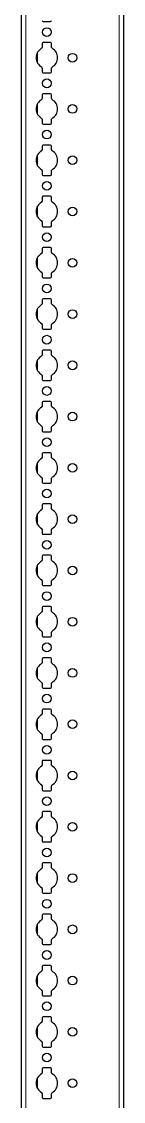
# Model space of a CAD drawing. Header units: millimetres. Extents: x -199 to 3654, y -2447 to 1507.
# Drawn here: x 3605 to 3654, y -336 to 190 of the extents above; entities that cross this region are included whole.
import ezdxf

# ---------------------------------------------------------------- set-up
doc = ezdxf.new("R2010")
doc.units = ezdxf.units.MM

msp = doc.modelspace()

# ---------------------------------------------------------------- linework, layer by layer
at = {"color": 7, "linetype": 'Continuous', "lineweight": 25}
for p, q in [((3604.57, -851.79), (3604.57, 647.21)), ((3654.27, 647.21), (3654.27, -851.79)), ((3615.12, 190.31), (3618.72, 190.31)), ((3614.62, 179.61), (3614.62, 177.73)), ((3618.72, 180.11), (3615.12, 180.11)), ((3619.22, 177.73), (3619.22, 179.61)), ((3614.62, 167.68), (3614.62, 165.81)), ((3615.12, 165.31), (3618.72, 165.31)), ((3619.22, 165.81), (3619.22, 167.68)), ((3614.62, 154.61), (3614.62, 152.73)), ((3618.72, 155.11), (3615.12, 155.11)), ((3619.22, 152.73), (3619.22, 154.61)), ((3614.62, 142.68), (3614.62, 140.81)), ((3619.22, 140.81), (3619.22, 142.68)), ((3615.12, 140.31), (3618.72, 140.31)), ((3614.62, 129.61), (3614.62, 127.73)), ((3618.72, 130.11), (3615.12, 130.11)), ((3619.22, 127.73), (3619.22, 129.61)), ((3614.62, 117.68), (3614.62, 115.81)), ((3619.22, 115.81), (3619.22, 117.68)), ((3615.12, 115.31), (3618.72, 115.31)), ((3614.62, 104.61), (3614.62, 102.73)), ((3618.72, 105.11), (3615.12, 105.11)), ((3619.22, 102.73), (3619.22, 104.61)), ((3614.62, 92.68), (3614.62, 90.81)), ((3615.12, 90.31), (3618.72, 90.31)), ((3619.22, 90.81), (3619.22, 92.68)), ((3614.62, 79.61), (3614.62, 77.73)), ((3618.72, 80.11), (3615.12, 80.11)), ((3619.22, 77.73), (3619.22, 79.61)), ((3614.62, 67.68), (3614.62, 65.81)), ((3615.12, 65.31), (3618.72, 65.31)), ((3619.22, 65.81), (3619.22, 67.68)), ((3614.62, 54.61), (3614.62, 52.73)), ((3618.72, 55.11), (3615.12, 55.11)), ((3619.22, 52.73), (3619.22, 54.61)), ((3614.62, 42.68), (3614.62, 40.81)), ((3619.22, 40.81), (3619.22, 42.68)), ((3615.12, 40.31), (3618.72, 40.31)), ((3614.62, 29.61), (3614.62, 27.73)), ((3618.72, 30.11), (3615.12, 30.11)), ((3619.22, 27.73), (3619.22, 29.61)), ((3614.62, 17.68), (3614.62, 15.81)), ((3619.22, 15.81), (3619.22, 17.68)), ((3615.12, 15.31), (3618.72, 15.31)), ((3614.62, 4.61), (3614.62, 2.73)), ((3618.72, 5.11), (3615.12, 5.11)), ((3619.22, 2.73), (3619.22, 4.61)), ((3614.62, -7.32), (3614.62, -9.19)), ((3615.12, -9.69), (3618.72, -9.69)), ((3619.22, -9.19), (3619.22, -7.32)), ((3614.62, -20.39), (3614.62, -22.27)), ((3618.72, -19.89), (3615.12, -19.89)), ((3619.22, -22.27), (3619.22, -20.39)), ((3614.62, -32.32), (3614.62, -34.19)), ((3615.12, -34.69), (3618.72, -34.69)), ((3619.22, -34.19), (3619.22, -32.32)), ((3614.62, -45.39), (3614.62, -47.27)), ((3618.72, -44.89), (3615.12, -44.89)), ((3619.22, -47.27), (3619.22, -45.39)), ((3614.62, -57.32), (3614.62, -59.19)), ((3619.22, -59.19), (3619.22, -57.32)), ((3615.12, -59.69), (3618.72, -59.69)), ((3614.62, -70.39), (3614.62, -72.27)), ((3618.72, -69.89), (3615.12, -69.89)), ((3619.22, -72.27), (3619.22, -70.39)), ((3614.62, -82.32), (3614.62, -84.19)), ((3619.22, -84.19), (3619.22, -82.32)), ((3615.12, -84.69), (3618.72, -84.69)), ((3614.62, -95.39), (3614.62, -97.27)), ((3618.72, -94.89), (3615.12, -94.89)), ((3619.22, -97.27), (3619.22, -95.39)), ((3614.62, -107.32), (3614.62, -109.19)), ((3615.12, -109.69), (3618.72, -109.69)), ((3619.22, -109.19), (3619.22, -107.32)), ((3614.62, -120.39), (3614.62, -122.27)), ((3618.72, -119.89), (3615.12, -119.89)), ((3619.22, -122.27), (3619.22, -120.39)), ((3614.62, -132.32), (3614.62, -134.19)), ((3615.12, -134.69), (3618.72, -134.69)), ((3619.22, -134.19), (3619.22, -132.32)), ((3614.62, -145.39), (3614.62, -147.27)), ((3618.72, -144.89), (3615.12, -144.89)), ((3619.22, -147.27), (3619.22, -145.39)), ((3614.62, -157.32), (3614.62, -159.19)), ((3619.22, -159.19), (3619.22, -157.32)), ((3615.12, -159.69), (3618.72, -159.69)), ((3614.62, -170.39), (3614.62, -172.27)), ((3618.72, -169.89), (3615.12, -169.89)), ((3619.22, -172.27), (3619.22, -170.39)), ((3614.62, -182.32), (3614.62, -184.19)), ((3619.22, -184.19), (3619.22, -182.32)), ((3615.12, -184.69), (3618.72, -184.69)), ((3614.62, -195.39), (3614.62, -197.27)), ((3618.72, -194.89), (3615.12, -194.89)), ((3619.22, -197.27), (3619.22, -195.39)), ((3614.62, -207.32), (3614.62, -209.19)), ((3615.12, -209.69), (3618.72, -209.69)), ((3619.22, -209.19), (3619.22, -207.32)), ((3614.62, -220.39), (3614.62, -222.27)), ((3618.72, -219.89), (3615.12, -219.89)), ((3619.22, -222.27), (3619.22, -220.39)), ((3614.62, -232.32), (3614.62, -234.19)), ((3615.12, -234.69), (3618.72, -234.69)), ((3619.22, -234.19), (3619.22, -232.32)), ((3614.62, -245.39), (3614.62, -247.27)), ((3618.72, -244.89), (3615.12, -244.89)), ((3619.22, -247.27), (3619.22, -245.39)), ((3614.62, -257.32), (3614.62, -259.19)), ((3619.22, -259.19), (3619.22, -257.32)), ((3615.12, -259.69), (3618.72, -259.69)), ((3614.62, -270.39), (3614.62, -272.27)), ((3618.72, -269.89), (3615.12, -269.89)), ((3619.22, -272.27), (3619.22, -270.39)), ((3614.62, -282.32), (3614.62, -284.19)), ((3619.22, -284.19), (3619.22, -282.32)), ((3615.12, -284.69), (3618.72, -284.69)), ((3614.62, -295.39), (3614.62, -297.27)), ((3618.72, -294.89), (3615.12, -294.89)), ((3619.22, -297.27), (3619.22, -295.39)), ((3614.62, -307.32), (3614.62, -309.19)), ((3615.12, -309.69), (3618.72, -309.69)), ((3619.22, -309.19), (3619.22, -307.32)), ((3614.62, -320.39), (3614.62, -322.27)), ((3618.72, -319.89), (3615.12, -319.89)), ((3619.22, -322.27), (3619.22, -320.39)), ((3614.62, -332.32), (3614.62, -334.19)), ((3615.12, -334.69), (3618.72, -334.69)), ((3619.22, -334.19), (3619.22, -332.32))]:
    msp.add_line(p, q, dxfattribs=at)
at = {"color": 8, "linetype": 'Continuous', "lineweight": 18}
for p, q in [((3606.57, 647.21), (3606.57, -851.79)), ((3652.27, -851.79), (3652.27, 647.21)), ((3612.42, 175.41), (3612.42, 170)), ((3612.42, 150.41), (3612.42, 145)), ((3612.42, 125.41), (3612.42, 120)), ((3612.42, 100.41), (3612.42, 95)), ((3612.42, 75.41), (3612.42, 70)), ((3612.42, 50.41), (3612.42, 45)), ((3612.42, 25.41), (3612.42, 20)), ((3612.42, 0.41), (3612.42, -5)), ((3612.42, -24.59), (3612.42, -30)), ((3612.42, -49.59), (3612.42, -55)), ((3612.42, -74.59), (3612.42, -80)), ((3612.42, -99.59), (3612.42, -105)), ((3612.42, -124.59), (3612.42, -130)), ((3612.42, -149.59), (3612.42, -155)), ((3612.42, -174.59), (3612.42, -180)), ((3612.42, -199.59), (3612.42, -205)), ((3612.42, -224.59), (3612.42, -230)), ((3612.42, -249.59), (3612.42, -255)), ((3612.42, -274.59), (3612.42, -280)), ((3612.42, -299.59), (3612.42, -305)), ((3612.42, -324.59), (3612.42, -330))]:
    msp.add_line(p, q, dxfattribs=at)
at = {"color": 7, "linetype": 'Continuous', "lineweight": 25}
for centre, radius in [((3616.92, 185.21), 2.13), ((3629.42, 172.71), 2.12), ((3616.92, 160.21), 2.13), ((3629.42, 147.71), 2.12), ((3616.92, 135.21), 2.13), ((3629.42, 122.71), 2.12), ((3616.92, 110.21), 2.13), ((3629.42, 97.71), 2.12), ((3616.92, 85.21), 2.13), ((3629.42, 72.71), 2.12), ((3616.92, 60.21), 2.13), ((3629.42, 47.71), 2.12), ((3616.92, 35.21), 2.13), ((3629.42, 22.71), 2.12), ((3616.92, 10.21), 2.13), ((3629.42, -2.29), 2.12), ((3616.92, -14.79), 2.13), ((3629.42, -27.29), 2.12), ((3616.92, -39.79), 2.13), ((3629.42, -52.29), 2.12), ((3616.92, -64.79), 2.13), ((3629.42, -77.29), 2.12), ((3616.92, -89.79), 2.13), ((3629.42, -102.29), 2.12), ((3616.92, -114.79), 2.13), ((3629.42, -127.29), 2.12), ((3616.92, -139.79), 2.13), ((3629.42, -152.29), 2.12), ((3616.92, -164.79), 2.13), ((3629.42, -177.29), 2.12), ((3616.92, -189.79), 2.13), ((3629.42, -202.29), 2.12), ((3616.92, -214.79), 2.13), ((3629.42, -227.29), 2.12), ((3616.92, -239.79), 2.13), ((3629.42, -252.29), 2.12), ((3616.92, -264.79), 2.13), ((3629.42, -277.29), 2.12), ((3616.92, -289.79), 2.13), ((3629.42, -302.29), 2.12), ((3616.92, -314.79), 2.13), ((3629.42, -327.29), 2.12)]:
    msp.add_circle(centre, radius, dxfattribs=at)
for centre, radius, start, end in [((3615.12, 190.81), 0.5, 180, 270), ((3618.72, 190.81), 0.5, 270, 0), ((3615.12, 179.61), 0.5, 90, 180), ((3618.72, 179.61), 0.5, 0, 90), ((3616.92, 172.71), 5.25, 119.1407, 240.8593), ((3614.12, 177.73), 0.5, 299.1407, 0), ((3619.72, 177.73), 0.5, 180, 240.8593), ((3616.92, 172.71), 5.25, 299.1407, 60.8593), ((3614.12, 167.68), 0.5, 0, 60.8593), ((3615.12, 165.81), 0.5, 180, 270), ((3618.72, 165.81), 0.5, 270, 0), ((3619.72, 167.68), 0.5, 119.1407, 180), ((3614.12, 152.73), 0.5, 299.1407, 0), ((3615.12, 154.61), 0.5, 90, 180), ((3618.72, 154.61), 0.5, 0, 90), ((3619.72, 152.73), 0.5, 180, 240.8593), ((3616.92, 147.71), 5.25, 119.1407, 240.8593), ((3616.92, 147.71), 5.25, 299.1407, 60.8593), ((3614.12, 142.68), 0.5, 0, 60.8593), ((3619.72, 142.68), 0.5, 119.1407, 180), ((3615.12, 140.81), 0.5, 180, 270), ((3618.72, 140.81), 0.5, 270, 0), ((3616.92, 122.71), 5.25, 119.1407, 240.8593), ((3614.12, 127.73), 0.5, 299.1407, 0), ((3615.12, 129.61), 0.5, 90, 180), ((3618.72, 129.61), 0.5, 0, 90), ((3619.72, 127.73), 0.5, 180, 240.8593), ((3616.92, 122.71), 5.25, 299.1407, 60.8593), ((3614.12, 117.68), 0.5, 0, 60.8593), ((3619.72, 117.68), 0.5, 119.1407, 180), ((3615.12, 115.81), 0.5, 180, 270), ((3618.72, 115.81), 0.5, 270, 0), ((3616.92, 97.71), 5.25, 119.1407, 240.8593), ((3614.12, 102.73), 0.5, 299.1407, 0), ((3615.12, 104.61), 0.5, 90, 180), ((3618.72, 104.61), 0.5, 0, 90), ((3619.72, 102.73), 0.5, 180, 240.8593), ((3616.92, 97.71), 5.25, 299.1407, 60.8593), ((3614.12, 92.68), 0.5, 0, 60.8593), ((3615.12, 90.81), 0.5, 180, 270), ((3618.72, 90.81), 0.5, 270, 0), ((3619.72, 92.68), 0.5, 119.1407, 180), ((3615.12, 79.61), 0.5, 90, 180), ((3618.72, 79.61), 0.5, 0, 90), ((3616.92, 72.71), 5.25, 119.1407, 240.8593), ((3614.12, 77.73), 0.5, 299.1407, 0), ((3619.72, 77.73), 0.5, 180, 240.8593), ((3616.92, 72.71), 5.25, 299.1407, 60.8593), ((3614.12, 67.68), 0.5, 0, 60.8593), ((3615.12, 65.81), 0.5, 180, 270), ((3618.72, 65.81), 0.5, 270, 0), ((3619.72, 67.68), 0.5, 119.1407, 180), ((3614.12, 52.73), 0.5, 299.1407, 0), ((3615.12, 54.61), 0.5, 90, 180), ((3618.72, 54.61), 0.5, 0, 90), ((3619.72, 52.73), 0.5, 180, 240.8593), ((3616.92, 47.71), 5.25, 119.1407, 240.8593), ((3616.92, 47.71), 5.25, 299.1407, 60.8593), ((3614.12, 42.68), 0.5, 0, 60.8593), ((3619.72, 42.68), 0.5, 119.1407, 180), ((3615.12, 40.81), 0.5, 180, 270), ((3618.72, 40.81), 0.5, 270, 0), ((3616.92, 22.71), 5.25, 119.1407, 240.8593), ((3614.12, 27.73), 0.5, 299.1407, 0), ((3615.12, 29.61), 0.5, 90, 180), ((3618.72, 29.61), 0.5, 0, 90), ((3619.72, 27.73), 0.5, 180, 240.8593), ((3616.92, 22.71), 5.25, 299.1407, 60.8593), ((3614.12, 17.68), 0.5, 0, 60.8593), ((3615.12, 15.81), 0.5, 180, 270), ((3618.72, 15.81), 0.5, 270, 0), ((3619.72, 17.68), 0.5, 119.1407, 180), ((3616.92, -2.29), 5.25, 119.1407, 240.8593), ((3614.12, 2.73), 0.5, 299.1407, 0), ((3615.12, 4.61), 0.5, 90, 180), ((3618.72, 4.61), 0.5, 0, 90), ((3619.72, 2.73), 0.5, 180, 240.8593), ((3616.92, -2.29), 5.25, 299.1407, 60.8593), ((3614.12, -7.32), 0.5, 0, 60.8593), ((3615.12, -9.19), 0.5, 180, 270), ((3618.72, -9.19), 0.5, 270, 0), ((3619.72, -7.32), 0.5, 119.1407, 180), ((3615.12, -20.39), 0.5, 90, 180), ((3618.72, -20.39), 0.5, 0, 90), ((3616.92, -27.29), 5.25, 119.1407, 240.8593), ((3614.12, -22.27), 0.5, 299.1407, 0), ((3619.72, -22.27), 0.5, 180, 240.8593), ((3616.92, -27.29), 5.25, 299.1407, 60.8593), ((3614.12, -32.32), 0.5, 0, 60.8593), ((3615.12, -34.19), 0.5, 180, 270), ((3618.72, -34.19), 0.5, 270, 0), ((3619.72, -32.32), 0.5, 119.1407, 180), ((3614.12, -47.27), 0.5, 299.1407, 0), ((3615.12, -45.39), 0.5, 90, 180), ((3618.72, -45.39), 0.5, 0, 90), ((3619.72, -47.27), 0.5, 180, 240.8593), ((3616.92, -52.29), 5.25, 119.1407, 240.8593), ((3616.92, -52.29), 5.25, 299.1407, 60.8593), ((3614.12, -57.32), 0.5, 0, 60.8593), ((3619.72, -57.32), 0.5, 119.1407, 180), ((3615.12, -59.19), 0.5, 180, 270), ((3618.72, -59.19), 0.5, 270, 0), ((3616.92, -77.29), 5.25, 119.1407, 240.8593), ((3614.12, -72.27), 0.5, 299.1407, 0), ((3615.12, -70.39), 0.5, 90, 180), ((3618.72, -70.39), 0.5, 0, 90), ((3619.72, -72.27), 0.5, 180, 240.8593), ((3616.92, -77.29), 5.25, 299.1407, 60.8593), ((3614.12, -82.32), 0.5, 0, 60.8593), ((3615.12, -84.19), 0.5, 180, 270), ((3618.72, -84.19), 0.5, 270, 0), ((3619.72, -82.32), 0.5, 119.1407, 180), ((3616.92, -102.29), 5.25, 119.1407, 240.8593), ((3614.12, -97.27), 0.5, 299.1407, 0), ((3615.12, -95.39), 0.5, 90, 180), ((3618.72, -95.39), 0.5, 0, 90), ((3619.72, -97.27), 0.5, 180, 240.8593), ((3616.92, -102.29), 5.25, 299.1407, 60.8593), ((3614.12, -107.32), 0.5, 0, 60.8593), ((3615.12, -109.19), 0.5, 180, 270), ((3618.72, -109.19), 0.5, 270, 0), ((3619.72, -107.32), 0.5, 119.1407, 180), ((3615.12, -120.39), 0.5, 90, 180), ((3618.72, -120.39), 0.5, 0, 90), ((3616.92, -127.29), 5.25, 119.1407, 240.8593), ((3614.12, -122.27), 0.5, 299.1407, 0), ((3619.72, -122.27), 0.5, 180, 240.8593), ((3616.92, -127.29), 5.25, 299.1407, 60.8593), ((3614.12, -132.32), 0.5, 0, 60.8593), ((3615.12, -134.19), 0.5, 180, 270), ((3618.72, -134.19), 0.5, 270, 0), ((3619.72, -132.32), 0.5, 119.1407, 180), ((3614.12, -147.27), 0.5, 299.1407, 0), ((3615.12, -145.39), 0.5, 90, 180), ((3618.72, -145.39), 0.5, 0, 90), ((3619.72, -147.27), 0.5, 180, 240.8593), ((3616.92, -152.29), 5.25, 119.1407, 240.8593), ((3616.92, -152.29), 5.25, 299.1407, 60.8593), ((3614.12, -157.32), 0.5, 0, 60.8593), ((3619.72, -157.32), 0.5, 119.1407, 180), ((3615.12, -159.19), 0.5, 180, 270), ((3618.72, -159.19), 0.5, 270, 0), ((3616.92, -177.29), 5.25, 119.1407, 240.8593), ((3614.12, -172.27), 0.5, 299.1407, 0), ((3615.12, -170.39), 0.5, 90, 180), ((3618.72, -170.39), 0.5, 0, 90), ((3619.72, -172.27), 0.5, 180, 240.8593), ((3616.92, -177.29), 5.25, 299.1407, 60.8593), ((3614.12, -182.32), 0.5, 0, 60.8593), ((3615.12, -184.19), 0.5, 180, 270), ((3618.72, -184.19), 0.5, 270, 0), ((3619.72, -182.32), 0.5, 119.1407, 180), ((3616.92, -202.29), 5.25, 119.1407, 240.8593), ((3614.12, -197.27), 0.5, 299.1407, 0), ((3615.12, -195.39), 0.5, 90, 180), ((3618.72, -195.39), 0.5, 0, 90), ((3619.72, -197.27), 0.5, 180, 240.8593), ((3616.92, -202.29), 5.25, 299.1407, 60.8593), ((3614.12, -207.32), 0.5, 0, 60.8593), ((3615.12, -209.19), 0.5, 180, 270), ((3618.72, -209.19), 0.5, 270, 0), ((3619.72, -207.32), 0.5, 119.1407, 180), ((3615.12, -220.39), 0.5, 90, 180), ((3618.72, -220.39), 0.5, 0, 90), ((3616.92, -227.29), 5.25, 119.1407, 240.8593), ((3614.12, -222.27), 0.5, 299.1407, 0), ((3619.72, -222.27), 0.5, 180, 240.8593), ((3616.92, -227.29), 5.25, 299.1407, 60.8593), ((3614.12, -232.32), 0.5, 0, 60.8593), ((3615.12, -234.19), 0.5, 180, 270), ((3618.72, -234.19), 0.5, 270, 0), ((3619.72, -232.32), 0.5, 119.1407, 180), ((3614.12, -247.27), 0.5, 299.1407, 0), ((3615.12, -245.39), 0.5, 90, 180), ((3618.72, -245.39), 0.5, 0, 90), ((3619.72, -247.27), 0.5, 180, 240.8593), ((3616.92, -252.29), 5.25, 119.1407, 240.8593), ((3616.92, -252.29), 5.25, 299.1407, 60.8593), ((3614.12, -257.32), 0.5, 0, 60.8593), ((3619.72, -257.32), 0.5, 119.1407, 180), ((3615.12, -259.19), 0.5, 180, 270), ((3618.72, -259.19), 0.5, 270, 0), ((3616.92, -277.29), 5.25, 119.1407, 240.8593), ((3614.12, -272.27), 0.5, 299.1407, 0), ((3615.12, -270.39), 0.5, 90, 180), ((3618.72, -270.39), 0.5, 0, 90), ((3619.72, -272.27), 0.5, 180, 240.8593), ((3616.92, -277.29), 5.25, 299.1407, 60.8593), ((3614.12, -282.32), 0.5, 0, 60.8593), ((3615.12, -284.19), 0.5, 180, 270), ((3618.72, -284.19), 0.5, 270, 0), ((3619.72, -282.32), 0.5, 119.1407, 180), ((3616.92, -302.29), 5.25, 119.1407, 240.8593), ((3614.12, -297.27), 0.5, 299.1407, 0), ((3615.12, -295.39), 0.5, 90, 180), ((3618.72, -295.39), 0.5, 0, 90), ((3619.72, -297.27), 0.5, 180, 240.8593), ((3616.92, -302.29), 5.25, 299.1407, 60.8593), ((3614.12, -307.32), 0.5, 0, 60.8593), ((3615.12, -309.19), 0.5, 180, 270), ((3618.72, -309.19), 0.5, 270, 0), ((3619.72, -307.32), 0.5, 119.1407, 180), ((3615.12, -320.39), 0.5, 90, 180), ((3618.72, -320.39), 0.5, 0, 90), ((3616.92, -327.29), 5.25, 119.1407, 240.8593), ((3614.12, -322.27), 0.5, 299.1407, 0), ((3619.72, -322.27), 0.5, 180, 240.8593), ((3616.92, -327.29), 5.25, 299.1407, 60.8593), ((3614.12, -332.32), 0.5, 0, 60.8593), ((3615.12, -334.19), 0.5, 180, 270), ((3618.72, -334.19), 0.5, 270, 0), ((3619.72, -332.32), 0.5, 119.1407, 180)]:
    msp.add_arc(centre, radius, start, end, dxfattribs=at)

doc.saveas('drawing.dxf')
